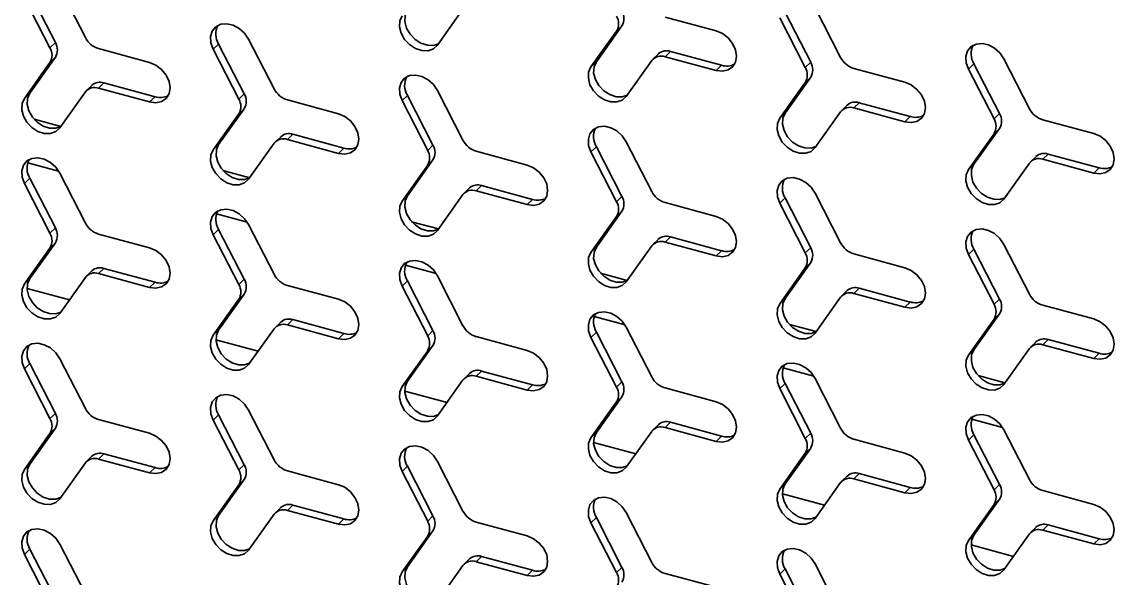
# Model space of a CAD drawing. Header units: millimetres. Extents: x 0 to 4752, y 0 to 3360.
# Drawn here: x 4199 to 4300, y 1091.3 to 1142.7 of the extents above; entities that cross this region are included whole.
import ezdxf

# ---------------------------------------------------------------- set-up
doc = ezdxf.new("R2010")
doc.units = ezdxf.units.MM
doc.header["$LTSCALE"] = 8

# ---------------------------------------------------------------- blocks, each defined once
blk = doc.blocks.new('工程图视图10')
at = {"color": 7, "linetype": 'Continuous', "lineweight": 35}
for p, q in [((-300.69, 151.75), (-298.33, 147.15)), ((-303.96, 150.81), (-301.6, 146.21)), ((-301.1, 146.7), (-303.46, 151.3)), ((-265.79, 146.46), (-263.43, 149.78)), ((-231.29, 144.87), (-233.65, 149.47)), ((-230.88, 149.92), (-228.52, 145.32)), ((-240.03, 147.77), (-244.75, 149.05)), ((-234.15, 148.98), (-231.79, 144.38)), ((-251.6, 144.44), (-249.24, 147.76)), ((-248.74, 148.24), (-251.1, 144.92)), ((-248.74, 148.24), (-249.24, 147.76)), ((-301.1, 146.7), (-301.6, 146.21)), ((-286.01, 146.56), (-286.51, 146.07)), ((-283.65, 141.96), (-286.01, 146.56)), ((-283.24, 147.01), (-280.88, 142.41)), ((-292.39, 144.85), (-297.11, 146.14)), ((-286.51, 146.07), (-284.15, 141.47)), ((-245.37, 145.65), (-245.87, 145.17)), ((-244.25, 145.88), (-244.75, 145.39)), ((-240.03, 144.11), (-244.75, 145.39)), ((-244.25, 145.88), (-239.53, 144.6)), ((-303.96, 141.52), (-301.6, 144.84)), ((-301.1, 145.33), (-303.46, 142.01)), ((-301.1, 145.33), (-301.6, 144.84)), ((-251.1, 144.92), (-251.6, 144.44)), ((-248.33, 141.72), (-245.97, 145.04)), ((-239.53, 144.6), (-240.03, 144.11)), ((-231.29, 144.87), (-231.79, 144.38)), ((-216.2, 144.73), (-216.7, 144.24)), ((-213.84, 140.13), (-216.2, 144.73)), ((-213.43, 145.18), (-211.07, 140.58)), ((-231.29, 143.5), (-233.65, 140.18)), ((-231.29, 143.5), (-231.79, 143.01)), ((-222.58, 143.02), (-227.3, 144.31)), ((-216.7, 144.24), (-214.34, 139.64)), ((-297.73, 142.74), (-298.22, 142.25)), ((-296.61, 142.96), (-297.11, 142.48)), ((-292.39, 141.2), (-297.11, 142.48)), ((-296.61, 142.96), (-291.89, 141.68)), ((-234.15, 139.69), (-231.79, 143.01)), ((-303.46, 142.01), (-303.96, 141.52)), ((-300.69, 138.81), (-298.33, 142.13)), ((-291.89, 141.68), (-292.39, 141.2)), ((-283.65, 141.96), (-284.15, 141.47)), ((-274.94, 140.11), (-279.65, 141.39)), ((-268.56, 141.81), (-269.05, 141.33)), ((-266.2, 137.21), (-268.56, 141.81)), ((-265.79, 142.27), (-263.43, 137.67)), ((-283.65, 140.58), (-286.01, 137.27)), ((-283.65, 140.58), (-284.15, 140.1)), ((-269.05, 141.33), (-266.69, 136.73)), ((-227.92, 140.91), (-228.41, 140.42)), ((-226.8, 141.13), (-227.3, 140.65)), ((-222.58, 139.37), (-227.3, 140.65)), ((-226.8, 141.13), (-222.08, 139.85)), ((-300.59, 138.94), (-303.07, 139.62)), ((-286.51, 136.78), (-284.15, 140.1)), ((-233.65, 140.18), (-234.15, 139.69)), ((-230.88, 136.98), (-228.52, 140.3)), ((-222.08, 139.85), (-222.58, 139.37)), ((-213.84, 140.13), (-214.34, 139.64)), ((-205.13, 138.28), (-209.84, 139.56)), ((-213.84, 138.76), (-216.2, 135.44)), ((-213.84, 138.76), (-214.34, 138.27)), ((-283.24, 134.06), (-280.88, 137.38)), ((-280.27, 137.99), (-280.77, 137.51)), ((-279.16, 138.22), (-279.65, 137.73)), ((-274.94, 136.45), (-279.65, 137.73)), ((-279.16, 138.22), (-274.44, 136.94)), ((-248.33, 137.52), (-245.97, 132.92)), ((-216.7, 134.95), (-214.34, 138.27)), ((-286.01, 137.27), (-286.51, 136.78)), ((-274.44, 136.94), (-274.94, 136.45)), ((-266.2, 137.21), (-266.69, 136.73)), ((-257.48, 135.37), (-262.2, 136.65)), ((-251.1, 137.07), (-251.6, 136.58)), ((-251.6, 136.58), (-249.24, 131.98)), ((-248.74, 132.47), (-251.1, 137.07)), ((-209.35, 136.39), (-209.84, 135.91)), ((-209.35, 136.39), (-204.63, 135.11)), ((-300.81, 134.82), (-303.65, 135.59)), ((-269.05, 132.04), (-266.69, 135.36)), ((-266.2, 135.84), (-268.56, 132.52)), ((-266.2, 135.84), (-266.69, 135.36)), ((-216.2, 135.44), (-216.7, 134.95)), ((-213.43, 132.23), (-211.07, 135.55)), ((-210.46, 136.16), (-210.96, 135.68)), ((-205.13, 134.62), (-209.84, 135.91)), ((-300.69, 134.61), (-298.33, 130.01)), ((-283.14, 134.2), (-285.62, 134.87)), ((-204.63, 135.11), (-205.13, 134.62)), ((-303.46, 134.16), (-303.96, 133.67)), ((-303.96, 133.67), (-301.6, 129.07)), ((-301.1, 129.56), (-303.46, 134.16)), ((-261.7, 133.48), (-262.2, 132.99)), ((-261.7, 133.48), (-256.99, 132.2)), ((-268.56, 132.52), (-269.05, 132.04)), ((-265.79, 129.32), (-263.43, 132.64)), ((-262.82, 133.25), (-263.32, 132.77)), ((-257.48, 131.71), (-262.2, 132.99)), ((-248.74, 132.47), (-249.24, 131.98)), ((-233.65, 132.33), (-234.15, 131.84)), ((-231.29, 127.73), (-233.65, 132.33)), ((-230.88, 132.78), (-228.52, 128.18)), ((-256.99, 132.2), (-257.48, 131.71)), ((-240.03, 130.62), (-244.75, 131.91)), ((-234.15, 131.84), (-231.79, 127.24)), ((-283.36, 130.08), (-286.2, 130.85)), ((-251.6, 127.29), (-249.24, 130.61)), ((-248.74, 131.1), (-251.1, 127.78)), ((-248.74, 131.1), (-249.24, 130.61)), ((-301.1, 129.56), (-301.6, 129.07)), ((-286.01, 129.41), (-286.51, 128.93)), ((-283.65, 124.81), (-286.01, 129.41)), ((-283.24, 129.87), (-280.88, 125.27)), ((-265.69, 129.46), (-268.17, 130.13)), ((-292.39, 127.71), (-297.11, 128.99)), ((-286.51, 128.93), (-284.15, 124.33)), ((-245.37, 128.51), (-245.87, 128.02)), ((-244.25, 128.73), (-244.75, 128.25)), ((-240.03, 126.97), (-244.75, 128.25)), ((-244.25, 128.73), (-239.53, 127.45)), ((-303.96, 124.38), (-301.6, 127.7)), ((-301.1, 128.18), (-303.46, 124.87)), ((-301.1, 128.18), (-301.6, 127.7)), ((-251.1, 127.78), (-251.6, 127.29)), ((-248.33, 124.58), (-245.97, 127.9)), ((-239.53, 127.45), (-240.03, 126.97)), ((-231.29, 127.73), (-231.79, 127.24)), ((-216.2, 127.58), (-216.7, 127.1)), ((-213.84, 122.98), (-216.2, 127.58)), ((-213.43, 128.04), (-211.07, 123.44)), ((-231.29, 126.36), (-233.65, 123.04)), ((-231.29, 126.36), (-231.79, 125.87)), ((-222.58, 125.88), (-227.3, 127.16)), ((-216.7, 127.1), (-214.34, 122.5)), ((-297.73, 125.59), (-298.22, 125.11)), ((-296.61, 125.82), (-297.11, 125.33)), ((-292.39, 124.05), (-297.11, 125.33)), ((-296.61, 125.82), (-291.89, 124.54)), ((-265.9, 125.33), (-268.74, 126.1)), ((-248.24, 124.71), (-250.71, 125.39)), ((-234.15, 122.55), (-231.79, 125.87)), ((-303.46, 124.87), (-303.96, 124.38)), ((-300.69, 121.66), (-298.33, 124.98)), ((-291.89, 124.54), (-292.39, 124.05)), ((-283.65, 124.81), (-284.15, 124.33)), ((-274.94, 122.97), (-279.65, 124.25)), ((-268.56, 124.67), (-269.05, 124.18)), ((-269.05, 124.18), (-266.69, 119.58)), ((-266.2, 120.07), (-268.56, 124.67)), ((-265.79, 125.12), (-263.43, 120.52)), ((-299.81, 122.9), (-303.71, 123.96)), ((-283.65, 123.44), (-286.01, 120.12)), ((-283.65, 123.44), (-284.15, 122.96)), ((-227.92, 123.76), (-228.41, 123.28)), ((-226.8, 123.99), (-227.3, 123.51)), ((-222.58, 122.22), (-227.3, 123.51)), ((-226.8, 123.99), (-222.08, 122.71)), ((-286.51, 119.64), (-284.15, 122.96)), ((-233.65, 123.04), (-234.15, 122.55)), ((-230.88, 119.83), (-228.52, 123.15)), ((-222.08, 122.71), (-222.58, 122.22)), ((-213.84, 122.98), (-214.34, 122.5)), ((-205.13, 121.14), (-209.84, 122.42)), ((-248.45, 120.59), (-251.29, 121.36)), ((-213.84, 121.61), (-216.2, 118.29)), ((-213.84, 121.61), (-214.34, 121.13)), ((-283.24, 116.92), (-280.88, 120.24)), ((-280.27, 120.85), (-280.77, 120.36)), ((-279.16, 121.08), (-279.65, 120.59)), ((-274.94, 119.31), (-279.65, 120.59)), ((-279.16, 121.08), (-274.44, 119.8)), ((-248.33, 120.38), (-245.97, 115.78)), ((-230.78, 119.97), (-233.26, 120.64)), ((-216.7, 117.81), (-214.34, 121.13)), ((-286.01, 120.12), (-286.51, 119.64)), ((-282.36, 118.16), (-286.26, 119.22)), ((-274.44, 119.8), (-274.94, 119.31)), ((-266.2, 120.07), (-266.69, 119.58)), ((-257.48, 118.22), (-262.2, 119.51)), ((-251.1, 119.93), (-251.6, 119.44)), ((-251.6, 119.44), (-249.24, 114.84)), ((-248.74, 115.33), (-251.1, 119.93)), ((-209.35, 119.25), (-209.84, 118.76)), ((-209.35, 119.25), (-204.63, 117.97)), ((-269.05, 114.89), (-266.69, 118.21)), ((-266.2, 118.7), (-268.56, 115.38)), ((-266.2, 118.7), (-266.69, 118.21)), ((-216.2, 118.29), (-216.7, 117.81)), ((-213.43, 115.09), (-211.07, 118.41)), ((-210.46, 119.02), (-210.96, 118.54)), ((-205.13, 117.48), (-209.84, 118.76)), ((-300.69, 117.47), (-298.33, 112.87)), ((-204.63, 117.97), (-205.13, 117.48)), ((-303.46, 117.01), (-303.96, 116.53)), ((-303.96, 116.53), (-301.6, 111.93)), ((-301.1, 112.41), (-303.46, 117.01)), ((-262.82, 116.11), (-263.32, 115.62)), ((-261.7, 116.33), (-262.2, 115.85)), ((-261.7, 116.33), (-256.99, 115.05)), ((-231, 115.85), (-233.84, 116.62)), ((-268.56, 115.38), (-269.05, 114.89)), ((-265.79, 112.18), (-263.43, 115.5)), ((-257.48, 114.57), (-262.2, 115.85)), ((-248.74, 115.33), (-249.24, 114.84)), ((-233.65, 115.18), (-234.15, 114.7)), ((-231.29, 110.58), (-233.65, 115.18)), ((-230.88, 115.64), (-228.52, 111.04)), ((-213.33, 115.23), (-215.81, 115.9)), ((-264.9, 113.42), (-268.81, 114.48)), ((-256.99, 115.05), (-257.48, 114.57)), ((-240.03, 113.48), (-244.75, 114.76)), ((-234.15, 114.7), (-231.79, 110.1)), ((-251.6, 110.15), (-249.24, 113.47)), ((-248.74, 113.95), (-251.1, 110.64)), ((-248.74, 113.95), (-249.24, 113.47)), ((-301.1, 112.41), (-301.6, 111.93)), ((-286.01, 112.27), (-286.51, 111.78)), ((-283.65, 107.67), (-286.01, 112.27)), ((-283.24, 112.72), (-280.88, 108.12)), ((-292.39, 110.57), (-297.11, 111.85)), ((-286.51, 111.78), (-284.15, 107.18)), ((-245.37, 111.36), (-245.87, 110.88)), ((-244.25, 111.59), (-244.75, 111.1)), ((-240.03, 109.82), (-244.75, 111.1)), ((-244.25, 111.59), (-239.53, 110.31)), ((-213.55, 111.1), (-216.39, 111.87)), ((-303.96, 107.24), (-301.6, 110.56)), ((-301.1, 111.04), (-303.46, 107.72)), ((-301.1, 111.04), (-301.6, 110.56)), ((-251.1, 110.64), (-251.6, 110.15)), ((-248.33, 107.43), (-245.97, 110.75)), ((-239.53, 110.31), (-240.03, 109.82)), ((-231.29, 110.58), (-231.79, 110.1)), ((-216.2, 110.44), (-216.7, 109.95)), ((-213.84, 105.84), (-216.2, 110.44)), ((-213.43, 110.89), (-211.07, 106.29)), ((-247.45, 108.67), (-251.35, 109.73)), ((-231.29, 109.21), (-233.65, 105.89)), ((-231.29, 109.21), (-231.79, 108.73)), ((-222.58, 108.74), (-227.3, 110.02)), ((-216.7, 109.95), (-214.34, 105.35)), ((-297.73, 108.45), (-298.22, 107.96)), ((-296.61, 108.68), (-297.11, 108.19)), ((-292.39, 106.91), (-297.11, 108.19)), ((-296.61, 108.68), (-291.89, 107.4)), ((-234.15, 105.41), (-231.79, 108.73)), ((-303.46, 107.72), (-303.96, 107.24)), ((-300.69, 104.52), (-298.33, 107.84)), ((-291.89, 107.4), (-292.39, 106.91)), ((-283.65, 107.67), (-284.15, 107.18)), ((-274.94, 105.82), (-279.65, 107.11)), ((-268.56, 107.53), (-269.05, 107.04)), ((-269.05, 107.04), (-266.69, 102.44)), ((-266.2, 102.93), (-268.56, 107.53)), ((-265.79, 107.98), (-263.43, 103.38)), ((-283.65, 106.3), (-286.01, 102.98)), ((-283.65, 106.3), (-284.15, 105.81)), ((-230.88, 102.69), (-228.52, 106.01)), ((-227.92, 106.62), (-228.41, 106.14)), ((-226.8, 106.85), (-227.3, 106.36)), ((-222.58, 105.08), (-227.3, 106.36)), ((-226.8, 106.85), (-222.08, 105.57)), ((-286.51, 102.49), (-284.15, 105.81)), ((-233.65, 105.89), (-234.15, 105.41)), ((-222.08, 105.57), (-222.58, 105.08)), ((-213.84, 105.84), (-214.34, 105.35)), ((-205.13, 103.99), (-209.84, 105.28)), ((-230, 103.93), (-233.9, 104.99)), ((-213.84, 104.47), (-216.2, 101.15)), ((-213.84, 104.47), (-214.34, 103.98)), ((-286.01, 102.98), (-286.51, 102.49)), ((-283.24, 99.78), (-280.88, 103.1)), ((-280.27, 103.71), (-280.77, 103.22)), ((-279.16, 103.93), (-279.65, 103.45)), ((-274.94, 102.17), (-279.65, 103.45)), ((-279.16, 103.93), (-274.44, 102.65)), ((-248.33, 103.24), (-245.97, 98.64)), ((-216.7, 100.66), (-214.34, 103.98)), ((-274.44, 102.65), (-274.94, 102.17)), ((-266.2, 102.93), (-266.69, 102.44)), ((-257.48, 101.08), (-262.2, 102.36)), ((-251.1, 102.78), (-251.6, 102.3)), ((-251.6, 102.3), (-249.24, 97.7)), ((-248.74, 98.18), (-251.1, 102.78)), ((-209.35, 102.1), (-209.84, 101.62)), ((-209.35, 102.1), (-204.63, 100.82)), ((-269.05, 97.75), (-266.69, 101.07)), ((-266.2, 101.55), (-268.56, 98.24)), ((-266.2, 101.55), (-266.69, 101.07)), ((-216.2, 101.15), (-216.7, 100.66)), ((-213.43, 97.95), (-211.07, 101.27)), ((-210.46, 101.88), (-210.96, 101.39)), ((-205.13, 100.34), (-209.84, 101.62)), ((-300.69, 100.32), (-298.33, 95.72)), ((-212.55, 99.19), (-216.45, 100.25)), ((-204.63, 100.82), (-205.13, 100.34)), ((-303.46, 99.87), (-303.96, 99.38)), ((-303.96, 99.38), (-301.6, 94.78)), ((-301.1, 95.27), (-303.46, 99.87)), ((-262.82, 98.96), (-263.32, 98.48)), ((-261.7, 99.19), (-262.2, 98.7)), ((-261.7, 99.19), (-256.99, 97.91)), ((-268.56, 98.24), (-269.05, 97.75)), ((-265.79, 95.03), (-263.43, 98.35)), ((-257.48, 97.42), (-262.2, 98.7)), ((-248.74, 98.18), (-249.24, 97.7)), ((-233.65, 98.04), (-234.15, 97.55)), ((-231.29, 93.44), (-233.65, 98.04)), ((-230.88, 98.49), (-228.52, 93.89)), ((-256.99, 97.91), (-257.48, 97.42)), ((-240.03, 96.34), (-244.75, 97.62)), ((-234.15, 97.55), (-231.79, 92.95))]:
    blk.add_line(p, q, dxfattribs=at)
at = {"color": 7, "linetype": 'Continuous', "lineweight": 35, "flags": 128}
for points in [[(-265.7, 146.58), (-266.15, 146.43), (-266.72, 146.44), (-267.31, 146.63), (-267.86, 146.98), (-268.32, 147.47), (-268.64, 148.03), (-268.8, 148.63), (-268.77, 149.19), (-268.56, 149.67)], [(-283.24, 147.01), (-283.61, 147.56), (-284.1, 148), (-284.67, 148.31), (-285.26, 148.44), (-285.81, 148.38), (-286.27, 148.15), (-286.6, 147.75), (-286.75, 147.24), (-286.72, 146.66), (-286.51, 146.07)], [(-269.05, 149.18), (-269.26, 148.7), (-269.3, 148.14), (-269.14, 147.55), (-268.82, 146.98), (-268.36, 146.5), (-267.81, 146.14), (-267.22, 145.95), (-266.65, 145.94), (-266.16, 146.12), (-265.79, 146.46)], [(-240.03, 144.11), (-239.45, 144.04), (-238.92, 144.16), (-238.51, 144.45), (-238.24, 144.89), (-238.14, 145.43), (-238.24, 146.02), (-238.51, 146.6), (-238.92, 147.12), (-239.45, 147.52), (-240.03, 147.77)], [(-213.43, 145.18), (-213.8, 145.73), (-214.29, 146.17), (-214.86, 146.48), (-215.45, 146.61), (-216, 146.55), (-216.46, 146.32), (-216.79, 145.92), (-216.94, 145.41), (-216.91, 144.83), (-216.7, 144.24)], [(-292.39, 141.2), (-291.81, 141.13), (-291.28, 141.24), (-290.86, 141.53), (-290.59, 141.97), (-290.5, 142.51), (-290.59, 143.1), (-290.86, 143.68), (-291.28, 144.2), (-291.81, 144.61), (-292.39, 144.85)], [(-251.6, 144.44), (-251.81, 143.96), (-251.84, 143.4), (-251.69, 142.8), (-251.37, 142.24), (-250.91, 141.75), (-250.36, 141.4), (-249.77, 141.21), (-249.2, 141.2), (-248.7, 141.38), (-248.33, 141.72)], [(-248.25, 141.84), (-248.7, 141.69), (-249.27, 141.69), (-249.86, 141.88), (-250.41, 142.24), (-250.87, 142.72), (-251.19, 143.29), (-251.35, 143.88), (-251.31, 144.45), (-251.1, 144.92)], [(-265.79, 142.27), (-266.16, 142.81), (-266.65, 143.26), (-267.22, 143.56), (-267.81, 143.69), (-268.36, 143.64), (-268.82, 143.4), (-269.14, 143.01), (-269.3, 142.5), (-269.26, 141.92), (-269.05, 141.33)], [(-222.58, 139.37), (-222, 139.3), (-221.47, 139.41), (-221.05, 139.71), (-220.78, 140.14), (-220.69, 140.68), (-220.78, 141.27), (-221.05, 141.86), (-221.47, 142.37), (-222, 142.78), (-222.58, 143.02)], [(-303.96, 141.52), (-304.17, 141.05), (-304.2, 140.48), (-304.05, 139.89), (-303.73, 139.32), (-303.27, 138.84), (-302.72, 138.48), (-302.13, 138.29), (-301.56, 138.29), (-301.06, 138.46), (-300.69, 138.81)], [(-300.61, 138.92), (-301.06, 138.77), (-301.63, 138.78), (-302.22, 138.97), (-302.77, 139.32), (-303.23, 139.81), (-303.55, 140.38), (-303.7, 140.97), (-303.67, 141.53), (-303.46, 142.01)], [(-274.94, 136.45), (-274.35, 136.38), (-273.83, 136.5), (-273.41, 136.79), (-273.14, 137.23), (-273.05, 137.77), (-273.14, 138.36), (-273.41, 138.94), (-273.83, 139.46), (-274.35, 139.86), (-274.94, 140.11)], [(-234.15, 139.69), (-234.36, 139.22), (-234.39, 138.65), (-234.24, 138.06), (-233.92, 137.49), (-233.46, 137.01), (-232.91, 136.65), (-232.32, 136.46), (-231.75, 136.46), (-231.25, 136.63), (-230.88, 136.98)], [(-230.8, 137.1), (-231.25, 136.94), (-231.82, 136.95), (-232.41, 137.14), (-232.96, 137.49), (-233.42, 137.98), (-233.74, 138.55), (-233.89, 139.14), (-233.86, 139.7), (-233.65, 140.18)], [(-248.33, 137.52), (-248.7, 138.07), (-249.2, 138.52), (-249.77, 138.82), (-250.36, 138.95), (-250.91, 138.89), (-251.37, 138.66), (-251.69, 138.27), (-251.84, 137.76), (-251.81, 137.18), (-251.6, 136.58)], [(-205.13, 134.62), (-204.54, 134.55), (-204.02, 134.67), (-203.6, 134.96), (-203.33, 135.4), (-203.24, 135.94), (-203.33, 136.53), (-203.6, 137.11), (-204.02, 137.63), (-204.54, 138.03), (-205.13, 138.28)], [(-286.51, 136.78), (-286.72, 136.3), (-286.75, 135.74), (-286.6, 135.15), (-286.27, 134.58), (-285.81, 134.1), (-285.26, 133.74), (-284.67, 133.55), (-284.1, 133.54), (-283.61, 133.72), (-283.24, 134.06)], [(-283.15, 134.18), (-283.61, 134.03), (-284.18, 134.04), (-284.77, 134.23), (-285.32, 134.58), (-285.78, 135.07), (-286.1, 135.63), (-286.25, 136.23), (-286.22, 136.79), (-286.01, 137.27)], [(-300.69, 134.61), (-301.06, 135.16), (-301.56, 135.6), (-302.13, 135.91), (-302.72, 136.04), (-303.27, 135.98), (-303.73, 135.75), (-304.05, 135.35), (-304.2, 134.84), (-304.17, 134.26), (-303.96, 133.67)], [(-257.48, 131.71), (-256.9, 131.64), (-256.38, 131.76), (-255.96, 132.05), (-255.69, 132.49), (-255.6, 133.03), (-255.69, 133.62), (-255.96, 134.2), (-256.38, 134.72), (-256.9, 135.12), (-257.48, 135.37)], [(-213.34, 132.35), (-213.8, 132.2), (-214.37, 132.21), (-214.96, 132.4), (-215.51, 132.75), (-215.97, 133.24), (-216.29, 133.8), (-216.44, 134.4), (-216.41, 134.96), (-216.2, 135.44)], [(-216.7, 134.95), (-216.91, 134.47), (-216.94, 133.91), (-216.79, 133.32), (-216.46, 132.75), (-216, 132.27), (-215.45, 131.91), (-214.86, 131.72), (-214.29, 131.71), (-213.8, 131.89), (-213.43, 132.23)], [(-230.88, 132.78), (-231.25, 133.33), (-231.75, 133.77), (-232.32, 134.08), (-232.91, 134.21), (-233.46, 134.15), (-233.92, 133.92), (-234.24, 133.52), (-234.39, 133.01), (-234.36, 132.43), (-234.15, 131.84)], [(-265.7, 129.44), (-266.15, 129.29), (-266.72, 129.29), (-267.31, 129.48), (-267.86, 129.84), (-268.32, 130.32), (-268.64, 130.89), (-268.8, 131.48), (-268.77, 132.05), (-268.56, 132.52)], [(-283.24, 129.87), (-283.61, 130.41), (-284.1, 130.86), (-284.67, 131.16), (-285.26, 131.29), (-285.81, 131.24), (-286.27, 131), (-286.6, 130.61), (-286.75, 130.1), (-286.72, 129.52), (-286.51, 128.93)], [(-269.05, 132.04), (-269.26, 131.56), (-269.3, 131), (-269.14, 130.4), (-268.82, 129.84), (-268.36, 129.35), (-267.81, 129), (-267.22, 128.81), (-266.65, 128.8), (-266.16, 128.98), (-265.79, 129.32)], [(-240.03, 126.97), (-239.45, 126.9), (-238.92, 127.01), (-238.51, 127.31), (-238.24, 127.74), (-238.14, 128.28), (-238.24, 128.87), (-238.51, 129.45), (-238.92, 129.97), (-239.45, 130.38), (-240.03, 130.62)], [(-213.43, 128.04), (-213.8, 128.58), (-214.29, 129.03), (-214.86, 129.33), (-215.45, 129.46), (-216, 129.41), (-216.46, 129.17), (-216.79, 128.78), (-216.94, 128.27), (-216.91, 127.69), (-216.7, 127.1)], [(-292.39, 124.05), (-291.81, 123.98), (-291.28, 124.1), (-290.86, 124.39), (-290.59, 124.83), (-290.5, 125.37), (-290.59, 125.96), (-290.86, 126.54), (-291.28, 127.06), (-291.81, 127.46), (-292.39, 127.71)], [(-251.6, 127.29), (-251.81, 126.82), (-251.84, 126.25), (-251.69, 125.66), (-251.37, 125.09), (-250.91, 124.61), (-250.36, 124.25), (-249.77, 124.06), (-249.2, 124.06), (-248.7, 124.23), (-248.33, 124.58)], [(-248.25, 124.7), (-248.7, 124.54), (-249.27, 124.55), (-249.86, 124.74), (-250.41, 125.09), (-250.87, 125.58), (-251.19, 126.15), (-251.35, 126.74), (-251.31, 127.3), (-251.1, 127.78)], [(-265.79, 125.12), (-266.16, 125.67), (-266.65, 126.12), (-267.22, 126.42), (-267.81, 126.55), (-268.36, 126.49), (-268.82, 126.26), (-269.14, 125.87), (-269.3, 125.36), (-269.26, 124.78), (-269.05, 124.18)], [(-222.58, 122.22), (-222, 122.15), (-221.47, 122.27), (-221.05, 122.56), (-220.78, 123), (-220.69, 123.54), (-220.78, 124.13), (-221.05, 124.71), (-221.47, 125.23), (-222, 125.63), (-222.58, 125.88)], [(-303.96, 124.38), (-304.17, 123.9), (-304.2, 123.34), (-304.05, 122.75), (-303.73, 122.18), (-303.27, 121.7), (-302.72, 121.34), (-302.13, 121.15), (-301.56, 121.14), (-301.06, 121.32), (-300.69, 121.66)], [(-300.61, 121.78), (-301.06, 121.63), (-301.63, 121.64), (-302.22, 121.83), (-302.77, 122.18), (-303.23, 122.67), (-303.55, 123.23), (-303.7, 123.83), (-303.67, 124.39), (-303.46, 124.87)], [(-274.94, 119.31), (-274.35, 119.24), (-273.83, 119.36), (-273.41, 119.65), (-273.14, 120.09), (-273.05, 120.63), (-273.14, 121.22), (-273.41, 121.8), (-273.83, 122.32), (-274.35, 122.72), (-274.94, 122.97)], [(-234.15, 122.55), (-234.36, 122.07), (-234.39, 121.51), (-234.24, 120.92), (-233.92, 120.35), (-233.46, 119.87), (-232.91, 119.51), (-232.32, 119.32), (-231.75, 119.31), (-231.25, 119.49), (-230.88, 119.83)], [(-230.8, 119.95), (-231.25, 119.8), (-231.82, 119.81), (-232.41, 120), (-232.96, 120.35), (-233.42, 120.84), (-233.74, 121.4), (-233.89, 122), (-233.86, 122.56), (-233.65, 123.04)], [(-248.33, 120.38), (-248.7, 120.93), (-249.2, 121.37), (-249.77, 121.68), (-250.36, 121.81), (-250.91, 121.75), (-251.37, 121.52), (-251.69, 121.12), (-251.84, 120.61), (-251.81, 120.03), (-251.6, 119.44)], [(-205.13, 117.48), (-204.54, 117.41), (-204.02, 117.53), (-203.6, 117.82), (-203.33, 118.26), (-203.24, 118.8), (-203.33, 119.39), (-203.6, 119.97), (-204.02, 120.49), (-204.54, 120.89), (-205.13, 121.14)], [(-286.51, 119.64), (-286.72, 119.16), (-286.75, 118.6), (-286.6, 118), (-286.27, 117.44), (-285.81, 116.95), (-285.26, 116.6), (-284.67, 116.41), (-284.1, 116.4), (-283.61, 116.58), (-283.24, 116.92)], [(-283.15, 117.04), (-283.61, 116.89), (-284.18, 116.89), (-284.77, 117.08), (-285.32, 117.44), (-285.78, 117.92), (-286.1, 118.49), (-286.25, 119.08), (-286.22, 119.65), (-286.01, 120.12)], [(-300.69, 117.47), (-301.06, 118.01), (-301.56, 118.46), (-302.13, 118.76), (-302.72, 118.89), (-303.27, 118.84), (-303.73, 118.6), (-304.05, 118.21), (-304.2, 117.7), (-304.17, 117.12), (-303.96, 116.53)], [(-257.48, 114.57), (-256.9, 114.5), (-256.38, 114.61), (-255.96, 114.91), (-255.69, 115.34), (-255.6, 115.88), (-255.69, 116.47), (-255.96, 117.05), (-256.38, 117.57), (-256.9, 117.98), (-257.48, 118.22)], [(-213.34, 115.21), (-213.8, 115.06), (-214.37, 115.06), (-214.96, 115.25), (-215.51, 115.61), (-215.97, 116.09), (-216.29, 116.66), (-216.44, 117.25), (-216.41, 117.82), (-216.2, 118.29)], [(-216.7, 117.81), (-216.91, 117.33), (-216.94, 116.77), (-216.79, 116.17), (-216.46, 115.61), (-216, 115.12), (-215.45, 114.77), (-214.86, 114.58), (-214.29, 114.57), (-213.8, 114.75), (-213.43, 115.09)], [(-230.88, 115.64), (-231.25, 116.18), (-231.75, 116.63), (-232.32, 116.93), (-232.91, 117.06), (-233.46, 117.01), (-233.92, 116.77), (-234.24, 116.38), (-234.39, 115.87), (-234.36, 115.29), (-234.15, 114.7)], [(-265.7, 112.3), (-266.15, 112.14), (-266.72, 112.15), (-267.31, 112.34), (-267.86, 112.69), (-268.32, 113.18), (-268.64, 113.75), (-268.8, 114.34), (-268.77, 114.9), (-268.56, 115.38)], [(-283.24, 112.72), (-283.61, 113.27), (-284.1, 113.72), (-284.67, 114.02), (-285.26, 114.15), (-285.81, 114.09), (-286.27, 113.86), (-286.6, 113.47), (-286.75, 112.96), (-286.72, 112.38), (-286.51, 111.78)], [(-269.05, 114.89), (-269.26, 114.42), (-269.3, 113.85), (-269.14, 113.26), (-268.82, 112.69), (-268.36, 112.21), (-267.81, 111.85), (-267.22, 111.66), (-266.65, 111.66), (-266.16, 111.83), (-265.79, 112.18)], [(-240.03, 109.82), (-239.45, 109.75), (-238.92, 109.87), (-238.51, 110.16), (-238.24, 110.6), (-238.14, 111.14), (-238.24, 111.73), (-238.51, 112.31), (-238.92, 112.83), (-239.45, 113.23), (-240.03, 113.48)], [(-213.43, 110.89), (-213.8, 111.44), (-214.29, 111.89), (-214.86, 112.19), (-215.45, 112.32), (-216, 112.26), (-216.46, 112.03), (-216.79, 111.64), (-216.94, 111.13), (-216.91, 110.55), (-216.7, 109.95)], [(-292.39, 106.91), (-291.81, 106.84), (-291.28, 106.96), (-290.86, 107.25), (-290.59, 107.69), (-290.5, 108.23), (-290.59, 108.82), (-290.86, 109.4), (-291.28, 109.92), (-291.81, 110.32), (-292.39, 110.57)], [(-251.6, 110.15), (-251.81, 109.67), (-251.84, 109.11), (-251.69, 108.52), (-251.37, 107.95), (-250.91, 107.47), (-250.36, 107.11), (-249.77, 106.92), (-249.2, 106.91), (-248.7, 107.09), (-248.33, 107.43)], [(-248.25, 107.55), (-248.7, 107.4), (-249.27, 107.41), (-249.86, 107.6), (-250.41, 107.95), (-250.87, 108.44), (-251.19, 109), (-251.35, 109.6), (-251.31, 110.16), (-251.1, 110.64)], [(-265.79, 107.98), (-266.16, 108.53), (-266.65, 108.97), (-267.22, 109.28), (-267.81, 109.41), (-268.36, 109.35), (-268.82, 109.12), (-269.14, 108.72), (-269.3, 108.21), (-269.26, 107.63), (-269.05, 107.04)], [(-222.58, 105.08), (-222, 105.01), (-221.47, 105.13), (-221.05, 105.42), (-220.78, 105.86), (-220.69, 106.4), (-220.78, 106.99), (-221.05, 107.57), (-221.47, 108.09), (-222, 108.49), (-222.58, 108.74)], [(-303.96, 107.24), (-304.17, 106.76), (-304.2, 106.2), (-304.05, 105.6), (-303.73, 105.04), (-303.27, 104.55), (-302.72, 104.2), (-302.13, 104.01), (-301.56, 104), (-301.06, 104.18), (-300.69, 104.52)], [(-300.61, 104.64), (-301.06, 104.49), (-301.63, 104.49), (-302.22, 104.68), (-302.77, 105.04), (-303.23, 105.52), (-303.55, 106.09), (-303.7, 106.68), (-303.67, 107.25), (-303.46, 107.72)], [(-274.94, 102.17), (-274.35, 102.1), (-273.83, 102.21), (-273.41, 102.51), (-273.14, 102.94), (-273.05, 103.48), (-273.14, 104.07), (-273.41, 104.65), (-273.83, 105.17), (-274.35, 105.58), (-274.94, 105.82)], [(-234.15, 105.41), (-234.36, 104.93), (-234.39, 104.37), (-234.24, 103.77), (-233.92, 103.21), (-233.46, 102.72), (-232.91, 102.37), (-232.32, 102.18), (-231.75, 102.17), (-231.25, 102.35), (-230.88, 102.69)], [(-230.8, 102.81), (-231.25, 102.66), (-231.82, 102.66), (-232.41, 102.85), (-232.96, 103.21), (-233.42, 103.69), (-233.74, 104.26), (-233.89, 104.85), (-233.86, 105.42), (-233.65, 105.89)], [(-248.33, 103.24), (-248.7, 103.78), (-249.2, 104.23), (-249.77, 104.53), (-250.36, 104.66), (-250.91, 104.61), (-251.37, 104.37), (-251.69, 103.98), (-251.84, 103.47), (-251.81, 102.89), (-251.6, 102.3)], [(-205.13, 100.34), (-204.54, 100.27), (-204.02, 100.38), (-203.6, 100.68), (-203.33, 101.11), (-203.24, 101.65), (-203.33, 102.24), (-203.6, 102.83), (-204.02, 103.34), (-204.54, 103.75), (-205.13, 103.99)], [(-283.15, 99.89), (-283.61, 99.74), (-284.18, 99.75), (-284.77, 99.94), (-285.32, 100.29), (-285.78, 100.78), (-286.1, 101.35), (-286.25, 101.94), (-286.22, 102.5), (-286.01, 102.98)], [(-286.51, 102.49), (-286.72, 102.02), (-286.75, 101.45), (-286.6, 100.86), (-286.27, 100.29), (-285.81, 99.81), (-285.26, 99.45), (-284.67, 99.26), (-284.1, 99.26), (-283.61, 99.43), (-283.24, 99.78)], [(-300.69, 100.32), (-301.06, 100.87), (-301.56, 101.32), (-302.13, 101.62), (-302.72, 101.75), (-303.27, 101.69), (-303.73, 101.46), (-304.05, 101.07), (-304.2, 100.55), (-304.17, 99.98), (-303.96, 99.38)], [(-257.48, 97.42), (-256.9, 97.35), (-256.38, 97.47), (-255.96, 97.76), (-255.69, 98.2), (-255.6, 98.74), (-255.69, 99.33), (-255.96, 99.91), (-256.38, 100.43), (-256.9, 100.83), (-257.48, 101.08)], [(-213.34, 98.07), (-213.8, 97.91), (-214.37, 97.92), (-214.96, 98.11), (-215.51, 98.46), (-215.97, 98.95), (-216.29, 99.52), (-216.44, 100.11), (-216.41, 100.67), (-216.2, 101.15)], [(-216.7, 100.66), (-216.91, 100.19), (-216.94, 99.62), (-216.79, 99.03), (-216.46, 98.46), (-216, 97.98), (-215.45, 97.62), (-214.86, 97.43), (-214.29, 97.43), (-213.8, 97.6), (-213.43, 97.95)], [(-230.88, 98.49), (-231.25, 99.04), (-231.75, 99.49), (-232.32, 99.79), (-232.91, 99.92), (-233.46, 99.86), (-233.92, 99.63), (-234.24, 99.24), (-234.39, 98.73), (-234.36, 98.15), (-234.15, 97.55)], [(-265.7, 95.15), (-266.15, 95), (-266.72, 95.01), (-267.31, 95.2), (-267.86, 95.55), (-268.32, 96.04), (-268.64, 96.6), (-268.8, 97.2), (-268.77, 97.76), (-268.56, 98.24)], [(-269.05, 97.75), (-269.26, 97.27), (-269.3, 96.71), (-269.14, 96.12), (-268.82, 95.55), (-268.36, 95.07), (-267.81, 94.71), (-267.22, 94.52), (-266.65, 94.51), (-266.16, 94.69), (-265.79, 95.03)]]:
    blk.add_lwpolyline(points, dxfattribs=at)
at = {"color": 7, "linetype": 'Continuous', "lineweight": 35}
for centre, radius, start, end in [((-249.88, 148.93), 1.33, 328.9842, 31.0158), ((-250.38, 148.44), 1.33, 328.9842, 31.0158), ((-284.5, 147.48), 1.77, 153.2399, 211.4354), ((-302.24, 146.01), 1.33, 328.9842, 31.0158), ((-296.53, 148.07), 2.02, 207.0049, 253.519), ((-214.69, 145.65), 1.77, 153.2399, 211.4354), ((-302.74, 145.53), 1.33, 328.9842, 31.0158), ((-245.11, 144.35), 1.1, 70.6463, 141.4635), ((-244.62, 144.81), 1.13, 71.0854, 131.8246), ((-239.05, 146.11), 1.59, 252.1632, 296.8169), ((-232.93, 143.7), 1.33, 328.9842, 31.0158), ((-232.43, 144.18), 1.33, 328.9842, 31.0158), ((-226.72, 146.24), 2.02, 207.0049, 253.519), ((-267.05, 142.74), 1.77, 153.2399, 211.4354), ((-297.47, 141.44), 1.1, 70.6463, 141.4635), ((-296.97, 141.9), 1.13, 71.0854, 131.8246), ((-279.08, 143.33), 2.02, 207.0049, 253.519), ((-291.4, 143.2), 1.59, 252.1632, 296.8169), ((-285.29, 140.78), 1.33, 328.9842, 31.0158), ((-284.79, 141.27), 1.33, 328.9842, 31.0158), ((-227.66, 139.61), 1.1, 70.6463, 141.4635), ((-227.16, 140.07), 1.13, 71.0854, 131.8246), ((-209.27, 141.5), 2.02, 207.0049, 253.519), ((-221.59, 141.37), 1.59, 252.1632, 296.8169), ((-215.48, 138.96), 1.33, 328.9842, 31.0158), ((-214.98, 139.44), 1.33, 328.9842, 31.0158), ((-249.59, 137.99), 1.77, 153.2399, 211.4354), ((-280.02, 136.7), 1.1, 70.6463, 141.4635), ((-279.52, 137.15), 1.13, 71.0854, 131.8246), ((-261.63, 138.58), 2.02, 207.0049, 253.519), ((-273.95, 138.45), 1.59, 252.1632, 296.8169), ((-267.84, 136.04), 1.33, 328.9842, 31.0158), ((-267.34, 136.53), 1.33, 328.9842, 31.0158), ((-209.71, 135.32), 1.13, 71.0854, 131.8246), ((-301.95, 135.08), 1.77, 153.2399, 211.4354), ((-210.21, 134.87), 1.1, 70.6463, 141.4635), ((-204.14, 136.63), 1.59, 252.1632, 296.8169), ((-262.07, 132.41), 1.13, 71.0854, 131.8246), ((-232.14, 133.25), 1.77, 153.2399, 211.4354), ((-262.57, 131.95), 1.1, 70.6463, 141.4635), ((-256.5, 133.71), 1.59, 252.1632, 296.8169), ((-249.88, 131.78), 1.33, 328.9842, 31.0158), ((-244.18, 133.84), 2.02, 207.0049, 253.519), ((-250.38, 131.3), 1.33, 328.9842, 31.0158), ((-284.5, 130.34), 1.77, 153.2399, 211.4354), ((-302.24, 128.87), 1.33, 328.9842, 31.0158), ((-296.53, 130.93), 2.02, 207.0049, 253.519), ((-214.69, 128.51), 1.77, 153.2399, 211.4354), ((-302.74, 128.38), 1.33, 328.9842, 31.0158), ((-245.11, 127.21), 1.1, 70.6463, 141.4635), ((-244.62, 127.67), 1.13, 71.0854, 131.8246), ((-239.05, 128.97), 1.59, 252.1632, 296.8169), ((-232.93, 126.55), 1.33, 328.9842, 31.0158), ((-232.43, 127.04), 1.33, 328.9842, 31.0158), ((-226.72, 129.1), 2.02, 207.0049, 253.519), ((-267.05, 125.59), 1.77, 153.2399, 211.4354), ((-297.47, 124.3), 1.1, 70.6463, 141.4635), ((-296.97, 124.75), 1.13, 71.0854, 131.8246), ((-279.08, 126.18), 2.02, 207.0049, 253.519), ((-291.4, 126.05), 1.59, 252.1632, 296.8169), ((-285.29, 123.64), 1.33, 328.9842, 31.0158), ((-284.79, 124.13), 1.33, 328.9842, 31.0158), ((-227.66, 122.47), 1.1, 70.6463, 141.4635), ((-227.16, 122.92), 1.13, 71.0854, 131.8246), ((-209.27, 124.35), 2.02, 207.0049, 253.519), ((-221.59, 124.23), 1.59, 252.1632, 296.8169), ((-215.48, 121.81), 1.33, 328.9842, 31.0158), ((-214.98, 122.3), 1.33, 328.9842, 31.0158), ((-249.59, 120.85), 1.77, 153.2399, 211.4354), ((-280.02, 119.55), 1.1, 70.6463, 141.4635), ((-279.52, 120.01), 1.13, 71.0854, 131.8246), ((-261.63, 121.44), 2.02, 207.0049, 253.519), ((-273.95, 121.31), 1.59, 252.1632, 296.8169), ((-267.84, 118.9), 1.33, 328.9842, 31.0158), ((-267.34, 119.38), 1.33, 328.9842, 31.0158), ((-209.71, 118.18), 1.13, 71.0854, 131.8246), ((-301.95, 117.93), 1.77, 153.2399, 211.4354), ((-210.21, 117.72), 1.1, 70.6463, 141.4635), ((-204.14, 119.48), 1.59, 252.1632, 296.8169), ((-262.07, 115.27), 1.13, 71.0854, 131.8246), ((-232.14, 116.11), 1.77, 153.2399, 211.4354), ((-262.57, 114.81), 1.1, 70.6463, 141.4635), ((-256.5, 116.57), 1.59, 252.1632, 296.8169), ((-249.88, 114.64), 1.33, 328.9842, 31.0158), ((-244.18, 116.7), 2.02, 207.0049, 253.519), ((-250.38, 114.15), 1.33, 328.9842, 31.0158), ((-284.5, 113.19), 1.77, 153.2399, 211.4354), ((-302.24, 111.73), 1.33, 328.9842, 31.0158), ((-296.53, 113.78), 2.02, 207.0049, 253.519), ((-214.69, 111.36), 1.77, 153.2399, 211.4354), ((-302.74, 111.24), 1.33, 328.9842, 31.0158), ((-245.11, 110.07), 1.1, 70.6463, 141.4635), ((-244.62, 110.52), 1.13, 71.0854, 131.8246), ((-239.05, 111.82), 1.59, 252.1632, 296.8169), ((-232.93, 109.41), 1.33, 328.9842, 31.0158), ((-232.43, 109.9), 1.33, 328.9842, 31.0158), ((-226.72, 111.95), 2.02, 207.0049, 253.519), ((-267.05, 108.45), 1.77, 153.2399, 211.4354), ((-297.47, 107.15), 1.1, 70.6463, 141.4635), ((-296.97, 107.61), 1.13, 71.0854, 131.8246), ((-279.08, 109.04), 2.02, 207.0049, 253.519), ((-291.4, 108.91), 1.59, 252.1632, 296.8169), ((-285.29, 106.5), 1.33, 328.9842, 31.0158), ((-284.79, 106.98), 1.33, 328.9842, 31.0158), ((-227.66, 105.32), 1.1, 70.6463, 141.4635), ((-227.16, 105.78), 1.13, 71.0854, 131.8246), ((-209.27, 107.21), 2.02, 207.0049, 253.519), ((-221.59, 107.08), 1.59, 252.1632, 296.8169), ((-215.48, 104.67), 1.33, 328.9842, 31.0158), ((-214.98, 105.15), 1.33, 328.9842, 31.0158), ((-279.52, 102.87), 1.13, 71.0854, 131.8246), ((-249.59, 103.71), 1.77, 153.2399, 211.4354), ((-280.02, 102.41), 1.1, 70.6463, 141.4635), ((-261.63, 104.3), 2.02, 207.0049, 253.519), ((-273.95, 104.17), 1.59, 252.1632, 296.8169), ((-267.84, 101.75), 1.33, 328.9842, 31.0158), ((-267.34, 102.24), 1.33, 328.9842, 31.0158), ((-209.71, 101.04), 1.13, 71.0854, 131.8246), ((-301.95, 100.79), 1.77, 153.2399, 211.4354), ((-210.21, 100.58), 1.1, 70.6463, 141.4635), ((-204.14, 102.34), 1.59, 252.1632, 296.8169), ((-262.07, 98.12), 1.13, 71.0854, 131.8246), ((-232.14, 98.96), 1.77, 153.2399, 211.4354), ((-262.57, 97.67), 1.1, 70.6463, 141.4635), ((-256.5, 99.42), 1.59, 252.1632, 296.8169), ((-249.88, 97.5), 1.33, 328.9842, 31.0158), ((-244.18, 99.55), 2.02, 207.0049, 253.519), ((-250.38, 97.01), 1.33, 328.9842, 31.0158)]:
    blk.add_arc(centre, radius, start, end, dxfattribs=at)

msp = doc.modelspace()

# ---------------------------------------------------------------- block references
at = {"color": 7, "linetype": 'Continuous', "lineweight": 35}
msp.add_blockref('工程图视图10', (4503.199805, 994.11156), dxfattribs=at)

doc.saveas('drawing.dxf')
